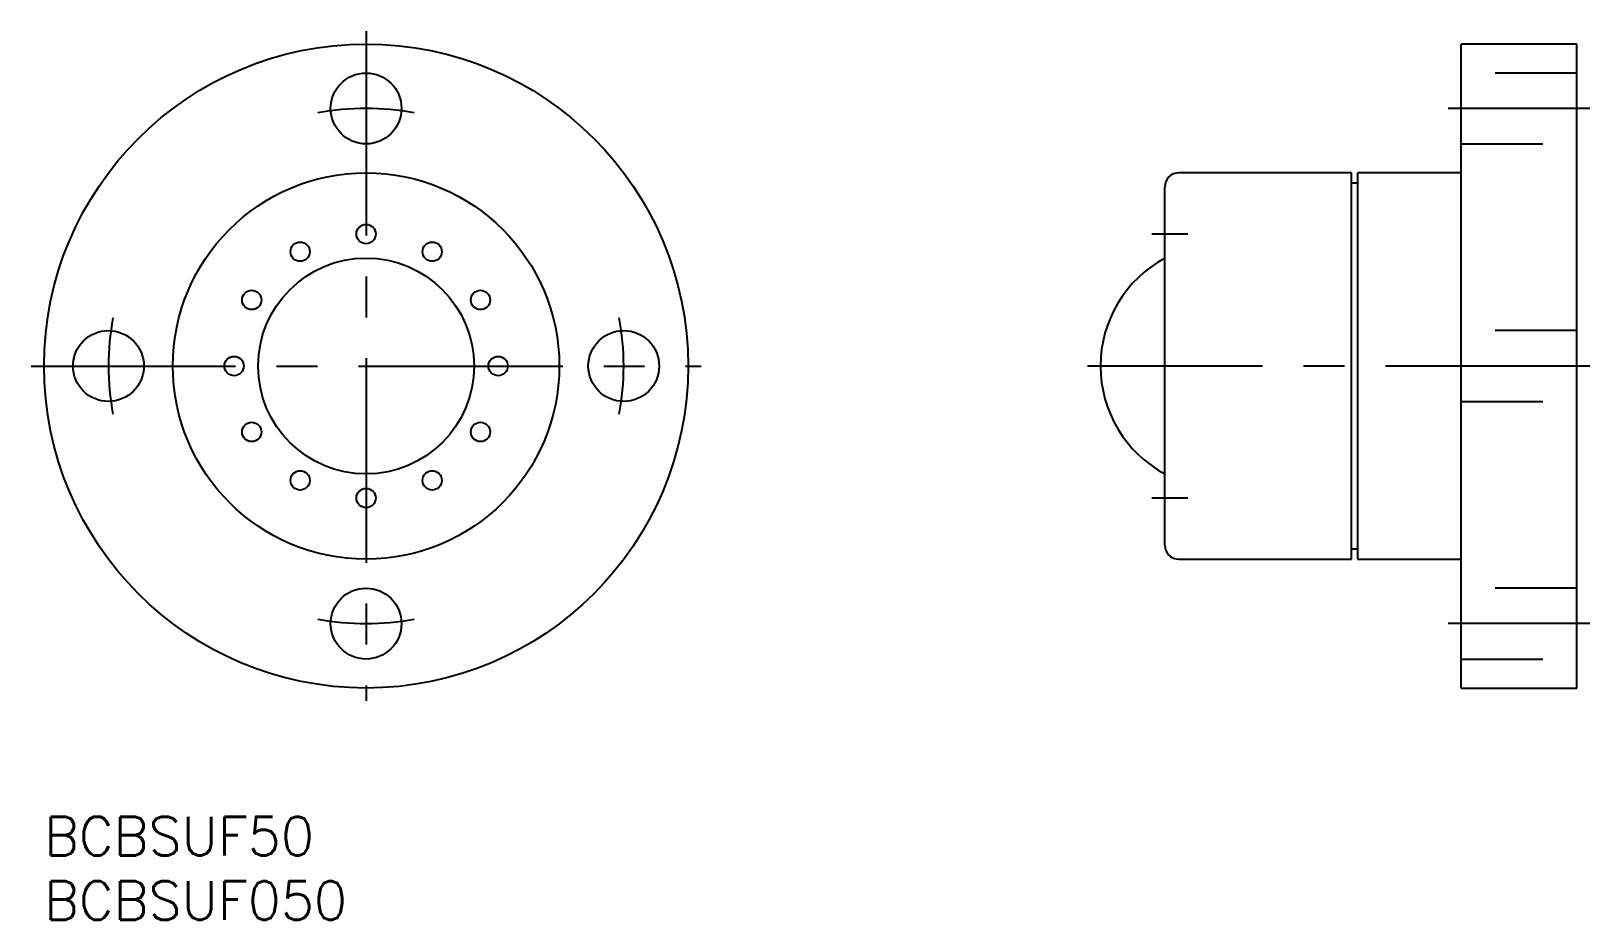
# Model space of a CAD drawing. Extents: x -1 to 120, y -8 to 61.
import ezdxf

# ---------------------------------------------------------------- set-up
doc = ezdxf.new("R2010")
doc.units = 0
doc.header["$LTSCALE"] = 0.5
doc.linetypes.add('CENTER', pattern=[50.8, 31.75, -6.35, 6.35, -6.35])
doc.linetypes.add('DASHED', pattern=[19.05, 12.7, -6.35])
for name, color, linetype in [('MSM_CENTER', 1, 'CENTER'), ('MSM_CONTINUOUS', 7, 'CONTINUOUS'), ('MSM_DASHED', 4, 'DASHED'), ('MSM_PART_NUMBER', 7, 'CONTINUOUS')]:
    doc.layers.add(name, color=color, linetype=linetype)
doc.styles.get("Standard").update_dxf_attribs({"font": 'txt.shx', "height": 1, "bigfont": 'bigfont.shx'})

# ---------------------------------------------------------------- blocks, each defined once
blk = doc.blocks.new('*U15')
at = {"layer": 'MSM_PART_NUMBER'}
blk.add_text('BCBSUF50', height=3, dxfattribs=at).set_placement((0, -3))
blk = doc.blocks.new('*U16')
at = {"layer": 'MSM_PART_NUMBER'}
blk.add_text('BCBSUF050', height=3, dxfattribs=at).set_placement((0, -8))

msp = doc.modelspace()

# ---------------------------------------------------------------- linework, layer by layer
at = {"layer": 'MSM_CENTER'}
for p, q in [((25, 61), (25, 9)), ((120, 55), (109, 55)), ((88.8, 45.25), (86, 45.25)), ((-1, 35), (51, 35)), ((120, 35), (81, 35)), ((88.8, 24.75), (86, 24.75)), ((120, 15), (109, 15))]:
    msp.add_line(p, q, dxfattribs=at)
for start, end in [(79.2412, 100.7588), (169.2412, 190.7588), (349.2412, 10.7588), (259.2412, 280.7588)]:
    msp.add_arc((25, 35), 20, start, end, dxfattribs=at)
at = {"layer": 'MSM_CONTINUOUS'}
for p, q in [((119, 60), (110, 60)), ((110, 10), (110, 60)), ((119, 10), (119, 60)), ((101.5, 50), (88.1, 50)), ((101.5, 20), (101.5, 50)), ((110, 50), (102, 50)), ((102, 20), (102, 50)), ((87, 21.1), (87, 48.9)), ((102, 49.2), (101.5, 49.2)), ((101.5, 20.8), (102, 20.8)), ((88.1, 20), (101.5, 20)), ((102, 20), (110, 20)), ((110, 10), (119, 10))]:
    msp.add_line(p, q, dxfattribs=at)
for centre, radius in [((25, 35), 25), ((25, 55), 2.75), ((25, 35), 15), ((25, 45.25), 0.75), ((19.88, 43.88), 0.75), ((30.13, 43.88), 0.75), ((25, 35), 8.38), ((16.12, 40.13), 0.75), ((33.88, 40.13), 0.75), ((5, 35), 2.75), ((45, 35), 2.75), ((14.75, 35), 0.75), ((35.25, 35), 0.75), ((16.12, 29.88), 0.75), ((33.88, 29.88), 0.75), ((19.88, 26.12), 0.75), ((30.13, 26.12), 0.75), ((25, 24.75), 0.75), ((25, 15), 2.75)]:
    msp.add_circle(centre, radius, dxfattribs=at)
for centre, radius, start, end in [((88.1, 48.9), 1.1, 90, 180), ((91.53, 35), 9.52, 118.3636, 241.6364), ((88.1, 21.1), 1.1, 180, 270)]:
    msp.add_arc(centre, radius, start, end, dxfattribs=at)
at = {"layer": 'MSM_DASHED'}
for p, q in [((119, 57.75), (110, 57.75)), ((110, 52.25), (119, 52.25)), ((119, 37.75), (110, 37.75)), ((110, 32.25), (119, 32.25)), ((119, 17.75), (110, 17.75)), ((110, 12.25), (119, 12.25))]:
    msp.add_line(p, q, dxfattribs=at)

# ---------------------------------------------------------------- block references
at = {"layer": 'MSM_CONTINUOUS'}
for name in ['*U15', '*U16']:
    msp.add_blockref(name, (0, 0), dxfattribs=at)

doc.saveas('drawing.dxf')
